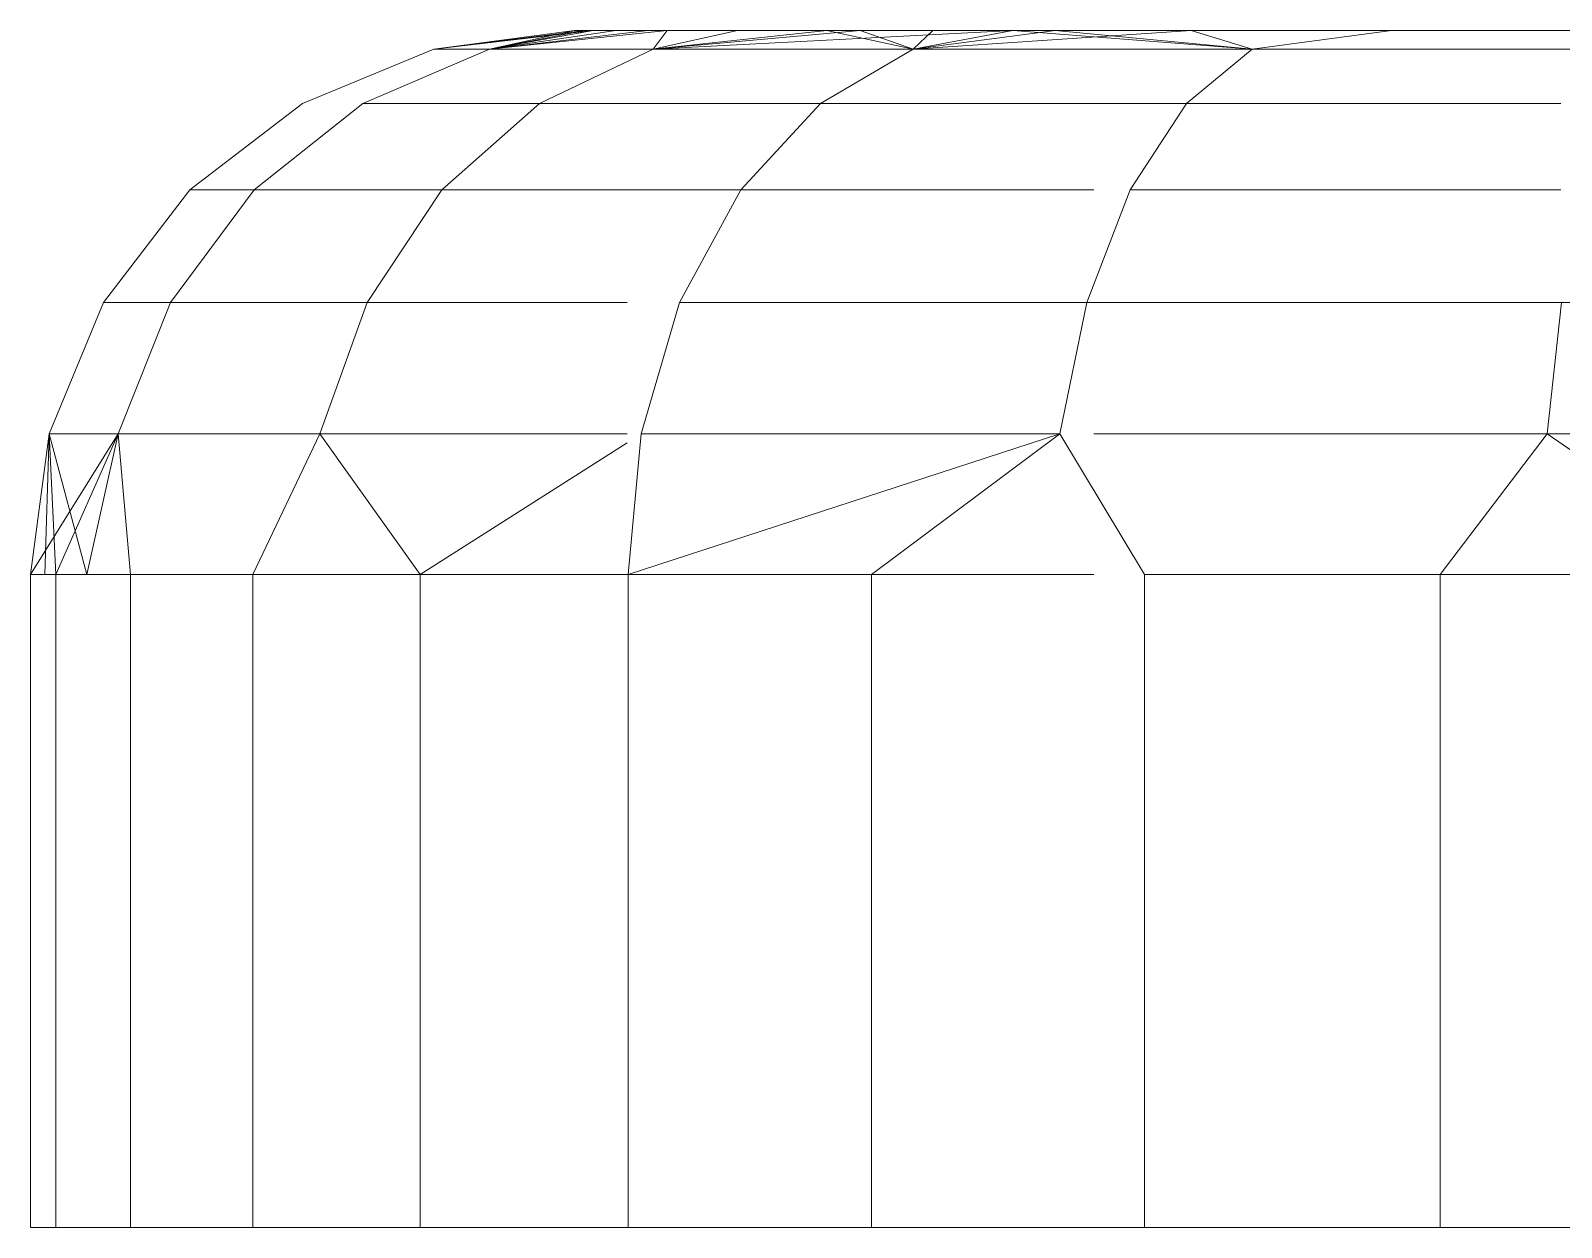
# Model space of a CAD drawing. Header units: centimetres. Extents: x -13467 to 3766, y -437 to 1921.
# Drawn here: x -8168.484 to -8165.67, y 94.029 to 96.229 of the extents above; entities that cross this region are included whole.
import ezdxf

# ---------------------------------------------------------------- set-up
doc = ezdxf.new("R2010")
doc.units = ezdxf.units.CM
doc.layers.add('M-EQPM', color=7, linetype='Continuous', lineweight=9)

# ---------------------------------------------------------------- blocks, each defined once
blk = doc.blocks.new('EQ-02-004 - EQ-02-004_dwg_Agrupar_893-V56-Sección 1-1')
at = {"layer": 'M-EQPM', "color": 136, "true_color": 0x007f7f}
for p, q in [((-8167.7432, 96.1953), (-8167.4844, 96.2294)), ((-8167.7432, 96.1953), (-8167.4505, 96.2294)), ((-8167.6407, 96.1953), (-8167.3498, 96.2294)), ((-8167.6407, 96.1953), (-8167.4844, 96.2294)), ((-8167.6407, 96.1953), (-8167.4505, 96.2294)), ((-8167.6407, 96.1953), (-8167.4505, 96.2294)), ((-8167.6407, 96.1953), (-8167.3498, 96.2294)), ((-8167.4505, 96.2294), (-8167.4844, 96.2294)), ((-8167.4844, 96.2294), (-8167.4505, 96.2294)), ((-8167.3498, 96.2294), (-8167.4505, 96.2294)), ((-8167.4505, 96.2294), (-8167.3498, 96.2294)), ((-8167.1847, 96.2294), (-8167.3498, 96.2294)), ((-8167.3498, 96.2294), (-8167.1847, 96.2294)), ((-8167.3401, 96.1953), (-8166.9592, 96.2294)), ((-8167.3401, 96.1953), (-8167.1847, 96.2294)), ((-8167.3401, 96.1953), (-8167.1847, 96.2294)), ((-8167.3401, 96.1953), (-8166.9592, 96.2294)), ((-8167.3401, 96.1953), (-8166.679, 96.2294)), ((-8166.9592, 96.2294), (-8167.1847, 96.2294)), ((-8167.1847, 96.2294), (-8166.9592, 96.2294)), ((-8166.679, 96.2294), (-8166.9592, 96.2294)), ((-8166.9592, 96.2294), (-8166.679, 96.2294)), ((-8166.862, 96.1953), (-8166.9592, 96.2294)), ((-8166.862, 96.1953), (-8166.679, 96.2294)), ((-8166.862, 96.1953), (-8166.679, 96.2294)), ((-8166.862, 96.1953), (-8166.3508, 96.2294)), ((-8166.3508, 96.2294), (-8166.679, 96.2294)), ((-8166.679, 96.2294), (-8166.3508, 96.2294)), ((-8166.2388, 96.1953), (-8166.679, 96.2294)), ((-8165.9829, 96.2294), (-8166.3508, 96.2294)), ((-8166.3508, 96.2294), (-8165.9829, 96.2294)), ((-8166.2388, 96.1953), (-8166.3508, 96.2294)), ((-8166.2388, 96.1953), (-8166.3508, 96.2294)), ((-8166.2388, 96.1953), (-8165.9829, 96.2294)), ((-8166.2388, 96.1953), (-8165.9829, 96.2294)), ((-8165.5842, 96.2294), (-8165.9829, 96.2294)), ((-8165.9829, 96.2294), (-8165.5842, 96.2294)), ((-8167.9844, 96.0954), (-8167.7432, 96.1953)), ((-8167.8737, 96.0954), (-8167.6407, 96.1953)), ((-8167.8737, 96.0954), (-8167.6407, 96.1953)), ((-8167.6407, 96.1953), (-8167.7432, 96.1953)), ((-8167.7432, 96.1953), (-8167.6407, 96.1953)), ((-8167.3401, 96.1953), (-8167.6407, 96.1953)), ((-8167.6407, 96.1953), (-8167.3401, 96.1953)), ((-8167.549, 96.0954), (-8167.3401, 96.1953)), ((-8167.549, 96.0954), (-8167.3401, 96.1953)), ((-8166.862, 96.1953), (-8167.3401, 96.1953)), ((-8167.3401, 96.1953), (-8166.862, 96.1953)), ((-8168.1915, 95.9365), (-8167.9844, 96.0954)), ((-8167.549, 96.0954), (-8167.8737, 96.0954)), ((-8167.8737, 96.0954), (-8167.549, 96.0954)), ((-8167.549, 96.0954), (-8167.8737, 96.0954)), ((-8168.3504, 95.7294), (-8168.1915, 95.9365)), ((-8168.0737, 95.9365), (-8168.1915, 95.9365)), ((-8168.1915, 95.9365), (-8168.0737, 95.9365)), ((-8168.4503, 95.4882), (-8168.3504, 95.7294)), ((-8168.2272, 95.7294), (-8168.3504, 95.7294)), ((-8168.3504, 95.7294), (-8168.2272, 95.7294)), ((-8168.4503, 95.4882), (-8168.4844, 95.2294)), ((-8168.4844, 95.2294), (-8168.3237, 95.4882)), ((-8168.4844, 95.2294), (-8168.3237, 95.4882)), ((-8168.3237, 95.4882), (-8168.4503, 95.4882)), ((-8168.4503, 95.4882), (-8168.4382, 95.2294)), ((-8168.4503, 95.4882), (-8168.3237, 95.4882)), ((-8168.3237, 95.4882), (-8168.4382, 95.2294)), ((-8168.3237, 95.4882), (-8168.4382, 95.2294)), ((-8168.4382, 95.2294), (-8168.3237, 95.4882)), ((-8168.3237, 95.4882), (-8168.4382, 95.2294)), ((-8168.4382, 95.2294), (-8168.3237, 95.4882)), ((-8168.3237, 95.4882), (-8168.4382, 95.2294))]:
    blk.add_line(p, q, dxfattribs=at)
at = {"layer": 'M-EQPM', "color": 136, "true_color": 0x007f7f, "flags": 128}
for points in [[(-8166.862, 96.1953), (-8166.9592, 96.2294), (-8166.862, 96.1953), (-8166.6789, 96.2294), (-8166.9592, 96.2294), (-8167.1847, 96.2294), (-8167.3498, 96.2294), (-8167.6407, 96.1953), (-8167.7432, 96.1953), (-8167.9844, 96.0954), (-8168.1915, 95.9365), (-8168.0737, 95.9365)], [(-8167.9844, 96.0954), (-8167.7432, 96.1953), (-8167.4505, 96.2294), (-8167.6407, 96.1953), (-8167.3401, 96.1953), (-8167.549, 96.0954)], [(-8166.2388, 96.1953), (-8166.6789, 96.2294), (-8166.3508, 96.2294), (-8166.6789, 96.2294), (-8166.9592, 96.2294), (-8167.1847, 96.2294), (-8167.3401, 96.1953), (-8166.9592, 96.2294), (-8167.3401, 96.1953), (-8167.6407, 96.1953), (-8167.8737, 96.0954)], [(-8167.8737, 96.0954), (-8167.6407, 96.1953), (-8167.3401, 96.1953), (-8167.1847, 96.2294), (-8167.3498, 96.2294), (-8167.4505, 96.2294), (-8167.6407, 96.1953), (-8167.3498, 96.2294), (-8167.4505, 96.2294), (-8167.4844, 96.2294), (-8167.6407, 96.1953), (-8167.4844, 96.2294), (-8167.7432, 96.1953), (-8167.6407, 96.1953), (-8167.8737, 96.0954), (-8167.549, 96.0954)], [(-8167.549, 96.0954), (-8167.8737, 96.0954), (-8167.6407, 96.1953), (-8167.7432, 96.1953), (-8167.6407, 96.1953), (-8167.4505, 96.2294), (-8167.4844, 96.2294), (-8167.4505, 96.2294), (-8167.4844, 96.2294), (-8167.7432, 96.1953), (-8167.4505, 96.2294)], [(-8167.4505, 96.2294), (-8167.3498, 96.2294), (-8167.6407, 96.1953), (-8167.3401, 96.1953), (-8167.549, 96.0954)], [(-8166.862, 96.1953), (-8167.3401, 96.1953), (-8167.1847, 96.2294), (-8167.3498, 96.2294), (-8167.1847, 96.2294)], [(-8167.1847, 96.2294), (-8166.9592, 96.2294), (-8167.3401, 96.1953), (-8166.862, 96.1953)], [(-8166.862, 96.1953), (-8166.6789, 96.2294), (-8167.3401, 96.1953), (-8166.6789, 96.2294), (-8166.9592, 96.2294), (-8166.6789, 96.2294), (-8166.3508, 96.2294), (-8165.9829, 96.2294), (-8166.2388, 96.1953), (-8166.3508, 96.2294), (-8166.2388, 96.1953)], [(-8166.862, 96.1953), (-8166.6789, 96.2294), (-8166.2388, 96.1953)], [(-8166.862, 96.1953), (-8166.3508, 96.2294), (-8166.862, 96.1953), (-8166.6789, 96.2294), (-8166.3508, 96.2294), (-8165.9829, 96.2294), (-8166.2388, 96.1953)], [(-8165.9829, 96.2294), (-8166.3508, 96.2294), (-8166.2388, 96.1953)], [(-8166.2388, 96.1953), (-8165.9829, 96.2294), (-8165.5842, 96.2294), (-8165.9829, 96.2294)], [(-8165.5131, 96.1953), (-8165.5842, 96.2294), (-8165.9829, 96.2294), (-8165.5842, 96.2294), (-8165.3002, 96.2294)], [(-8167.8737, 96.0954), (-8167.549, 96.0954), (-8167.3401, 96.1953), (-8166.862, 96.1953)], [(-8167.549, 96.0954), (-8167.3401, 96.1953), (-8166.862, 96.1953)], [(-8167.9844, 96.0954), (-8168.1915, 95.9365), (-8168.0737, 95.9365)], [(-8168.0737, 95.9365), (-8168.1915, 95.9365), (-8168.3504, 95.7294), (-8168.4503, 95.4882), (-8168.3237, 95.4882)], [(-8168.2272, 95.7294), (-8168.3504, 95.7294), (-8168.1915, 95.9365), (-8168.0737, 95.9365)], [(-8168.3237, 95.4882), (-8168.4503, 95.4882), (-8168.3504, 95.7294), (-8168.2272, 95.7294)], [(-8168.2272, 95.7294), (-8168.3504, 95.7294), (-8168.2272, 95.7294)], [(-8168.3237, 95.4882), (-8168.4844, 95.2294), (-8168.4503, 95.4882), (-8168.3237, 95.4882)], [(-8168.4382, 95.2294), (-8168.4503, 95.4882), (-8168.4844, 95.2294)], [(-8168.3237, 95.4882), (-8168.4503, 95.4882), (-8168.4382, 95.2294)]]:
    blk.add_lwpolyline(points, dxfattribs=at)
for points in [[(-8167.4505, 96.2294), (-8167.6407, 96.1953), (-8167.3498, 96.2294)], [(-8166.9592, 96.2294), (-8167.1847, 96.2294), (-8167.3401, 96.1953)], [(-8166.3508, 96.2294), (-8165.9829, 96.2294), (-8166.2388, 96.1953)]]:
    blk.add_lwpolyline(points, close=True, dxfattribs=at)
blk = doc.blocks.new('EQ-02-004 - EQ-02-004_dwg_Agrupar_896-V57-Sección 1-1')
at = {"layer": 'M-EQPM', "color": 136, "true_color": 0x007f7f}
for p, q in [((-8167.7432, 96.1953), (-8167.4844, 96.2294)), ((-8167.7432, 96.1953), (-8167.4505, 96.2294)), ((-8167.6407, 96.1953), (-8167.3498, 96.2294)), ((-8167.6407, 96.1953), (-8167.4844, 96.2294)), ((-8167.6407, 96.1953), (-8167.4505, 96.2294)), ((-8167.6407, 96.1953), (-8167.4505, 96.2294)), ((-8167.6407, 96.1953), (-8167.3498, 96.2294)), ((-8167.4505, 96.2294), (-8167.4844, 96.2294)), ((-8167.4844, 96.2294), (-8167.4505, 96.2294)), ((-8167.3498, 96.2294), (-8167.4505, 96.2294)), ((-8167.4505, 96.2294), (-8167.3498, 96.2294)), ((-8167.1847, 96.2294), (-8167.3498, 96.2294)), ((-8167.3498, 96.2294), (-8167.1847, 96.2294)), ((-8167.3401, 96.1953), (-8166.9592, 96.2294)), ((-8167.3401, 96.1953), (-8167.1847, 96.2294)), ((-8167.3401, 96.1953), (-8167.1847, 96.2294)), ((-8167.3401, 96.1953), (-8166.9592, 96.2294)), ((-8167.3401, 96.1953), (-8166.679, 96.2294)), ((-8166.9592, 96.2294), (-8167.1847, 96.2294)), ((-8167.1847, 96.2294), (-8166.9592, 96.2294)), ((-8166.679, 96.2294), (-8166.9592, 96.2294)), ((-8166.9592, 96.2294), (-8166.679, 96.2294)), ((-8166.862, 96.1953), (-8166.9592, 96.2294)), ((-8166.862, 96.1953), (-8166.679, 96.2294)), ((-8166.862, 96.1953), (-8166.679, 96.2294)), ((-8166.862, 96.1953), (-8166.3508, 96.2294)), ((-8166.3508, 96.2294), (-8166.679, 96.2294)), ((-8166.679, 96.2294), (-8166.3508, 96.2294)), ((-8166.2388, 96.1953), (-8166.679, 96.2294)), ((-8165.9829, 96.2294), (-8166.3508, 96.2294)), ((-8166.3508, 96.2294), (-8165.9829, 96.2294)), ((-8166.2388, 96.1953), (-8166.3508, 96.2294)), ((-8166.2388, 96.1953), (-8166.3508, 96.2294)), ((-8166.2388, 96.1953), (-8165.9829, 96.2294)), ((-8166.2388, 96.1953), (-8165.9829, 96.2294)), ((-8165.5842, 96.2294), (-8165.9829, 96.2294)), ((-8165.9829, 96.2294), (-8165.5842, 96.2294)), ((-8167.9844, 96.0954), (-8167.7432, 96.1953)), ((-8167.8737, 96.0954), (-8167.6407, 96.1953)), ((-8167.8737, 96.0954), (-8167.6407, 96.1953)), ((-8167.6407, 96.1953), (-8167.7432, 96.1953)), ((-8167.7432, 96.1953), (-8167.6407, 96.1953)), ((-8167.3401, 96.1953), (-8167.6407, 96.1953)), ((-8167.6407, 96.1953), (-8167.3401, 96.1953)), ((-8167.549, 96.0954), (-8167.3401, 96.1953)), ((-8167.549, 96.0954), (-8167.3401, 96.1953)), ((-8166.862, 96.1953), (-8167.3401, 96.1953)), ((-8167.3401, 96.1953), (-8166.862, 96.1953)), ((-8167.0325, 96.0954), (-8166.862, 96.1953)), ((-8166.862, 96.1953), (-8166.2388, 96.1953)), ((-8166.3594, 96.0954), (-8166.2388, 96.1953)), ((-8166.2388, 96.1953), (-8165.5131, 96.1953)), ((-8168.1915, 95.9365), (-8167.9844, 96.0954)), ((-8168.0737, 95.9365), (-8167.8737, 96.0954)), ((-8167.549, 96.0954), (-8167.8737, 96.0954)), ((-8167.8737, 96.0954), (-8167.549, 96.0954)), ((-8167.549, 96.0954), (-8167.8737, 96.0954)), ((-8167.7283, 95.9365), (-8167.549, 96.0954)), ((-8167.549, 96.0954), (-8167.0325, 96.0954)), ((-8167.1789, 95.9365), (-8167.0325, 96.0954)), ((-8167.0325, 96.0954), (-8167.1789, 95.9365)), ((-8167.0325, 96.0954), (-8167.1789, 95.9365)), ((-8167.0325, 96.0954), (-8166.3594, 96.0954)), ((-8166.463, 95.9365), (-8166.3594, 96.0954)), ((-8166.463, 95.9365), (-8166.3594, 96.0954)), ((-8166.3594, 96.0954), (-8165.6715, 96.0954)), ((-8166.3594, 96.0954), (-8165.6715, 96.0954)), ((-8168.3504, 95.7294), (-8168.1915, 95.9365)), ((-8168.2272, 95.7294), (-8168.0737, 95.9365)), ((-8168.0737, 95.9365), (-8168.1915, 95.9365)), ((-8168.1915, 95.9365), (-8168.0737, 95.9365)), ((-8168.0737, 95.9365), (-8167.7283, 95.9365)), ((-8167.866, 95.7294), (-8167.7283, 95.9365)), ((-8167.866, 95.7294), (-8167.7283, 95.9365)), ((-8167.866, 95.7294), (-8167.7283, 95.9365)), ((-8167.7283, 95.9365), (-8167.1789, 95.9365)), ((-8167.2913, 95.7294), (-8167.1789, 95.9365)), ((-8167.1789, 95.9365), (-8167.2913, 95.7294)), ((-8167.2913, 95.7294), (-8167.1789, 95.9365)), ((-8167.1789, 95.9365), (-8166.5297, 95.9365)), ((-8167.1789, 95.9365), (-8166.5297, 95.9365)), ((-8167.1789, 95.9365), (-8166.5297, 95.9365)), ((-8166.5424, 95.7294), (-8166.463, 95.9365)), ((-8166.463, 95.9365), (-8165.6715, 95.9365)), ((-8165.6715, 95.9365), (-8166.463, 95.9365)), ((-8165.6715, 95.9365), (-8166.463, 95.9365)), ((-8168.4503, 95.4882), (-8168.3504, 95.7294)), ((-8168.2272, 95.7294), (-8168.3504, 95.7294)), ((-8168.3504, 95.7294), (-8168.2272, 95.7294)), ((-8168.3237, 95.4882), (-8168.2272, 95.7294)), ((-8168.2272, 95.7294), (-8167.866, 95.7294)), ((-8167.866, 95.7294), (-8168.2272, 95.7294)), ((-8167.866, 95.7294), (-8167.9525, 95.4882)), ((-8167.9525, 95.4882), (-8167.866, 95.7294)), ((-8167.9525, 95.4882), (-8167.866, 95.7294)), ((-8167.866, 95.7294), (-8167.3879, 95.7294)), ((-8167.866, 95.7294), (-8167.3879, 95.7294)), ((-8167.3879, 95.7294), (-8167.866, 95.7294)), ((-8167.2913, 95.7294), (-8167.362, 95.4882)), ((-8167.2913, 95.7294), (-8167.362, 95.4882)), ((-8167.362, 95.4882), (-8167.2913, 95.7294)), ((-8167.2913, 95.7294), (-8166.5424, 95.7294)), ((-8167.2913, 95.7294), (-8166.5424, 95.7294)), ((-8166.5424, 95.7294), (-8167.2913, 95.7294)), ((-8166.5424, 95.7294), (-8166.5924, 95.4882)), ((-8166.5424, 95.7294), (-8166.5924, 95.4882)), ((-8166.5924, 95.4882), (-8166.5424, 95.7294)), ((-8166.5424, 95.7294), (-8165.6703, 95.7294)), ((-8165.6703, 95.7294), (-8165.6962, 95.4882)), ((-8168.4503, 95.4882), (-8168.4844, 95.2294)), ((-8168.4844, 95.2294), (-8168.3237, 95.4882)), ((-8168.3237, 95.4882), (-8168.4503, 95.4882)), ((-8168.4503, 95.4882), (-8168.4382, 95.2294)), ((-8168.4503, 95.4882), (-8168.3237, 95.4882)), ((-8168.3237, 95.4882), (-8168.4382, 95.2294)), ((-8168.3237, 95.4882), (-8168.4382, 95.2294)), ((-8168.4382, 95.2294), (-8168.3237, 95.4882)), ((-8168.3237, 95.4882), (-8168.4382, 95.2294)), ((-8168.3009, 95.2294), (-8168.3237, 95.4882)), ((-8168.3237, 95.4882), (-8167.9525, 95.4882)), ((-8168.3237, 95.4882), (-8168.3009, 95.2294)), ((-8167.9525, 95.4882), (-8168.0757, 95.2294)), ((-8168.0757, 95.2294), (-8167.9525, 95.4882)), ((-8167.9525, 95.4882), (-8167.3879, 95.4882)), ((-8167.9525, 95.4882), (-8167.7682, 95.2294)), ((-8167.3879, 95.4882), (-8167.9525, 95.4882)), ((-8167.7682, 95.2294), (-8167.9525, 95.4882)), ((-8167.362, 95.4882), (-8167.3861, 95.2294)), ((-8167.3861, 95.2294), (-8166.5924, 95.4882)), ((-8167.3861, 95.2294), (-8167.362, 95.4882)), ((-8166.5924, 95.4882), (-8167.3861, 95.2294)), ((-8167.3861, 95.2294), (-8167.362, 95.4882)), ((-8167.362, 95.4882), (-8166.5924, 95.4882)), ((-8166.5924, 95.4882), (-8167.362, 95.4882)), ((-8167.362, 95.4882), (-8166.5924, 95.4882)), ((-8166.5924, 95.4882), (-8166.9386, 95.2294)), ((-8166.5924, 95.4882), (-8166.4369, 95.2294)), ((-8166.4369, 95.2294), (-8166.5924, 95.4882)), ((-8166.4369, 95.2294), (-8166.5924, 95.4882)), ((-8166.5297, 95.4882), (-8165.6962, 95.4882)), ((-8165.6962, 95.4882), (-8165.8932, 95.2294)), ((-8165.6962, 95.4882), (-8165.8932, 95.2294)), ((-8165.6962, 95.4882), (-8164.7344, 95.4882)), ((-8165.6962, 95.4882), (-8165.321, 95.2294)), ((-8165.321, 95.2294), (-8165.6962, 95.4882)), ((-8167.3879, 95.4717), (-8167.7682, 95.2294)), ((-8167.3879, 95.4717), (-8167.7682, 95.2294)), ((-8167.7682, 95.2294), (-8167.3879, 95.4717)), ((-8168.4844, 95.2294), (-8168.4844, 94.0294)), ((-8168.4844, 95.2294), (-8168.4382, 95.2294)), ((-8168.3009, 95.2294), (-8168.4382, 95.2294)), ((-8168.4382, 95.2294), (-8168.4382, 94.0294)), ((-8168.3009, 95.2294), (-8168.0757, 95.2294)), ((-8168.3009, 95.2294), (-8168.3009, 94.0294)), ((-8168.3009, 95.2294), (-8168.0757, 95.2294)), ((-8168.0757, 95.2294), (-8168.3009, 95.2294)), ((-8168.3009, 95.2294), (-8168.3009, 94.0294)), ((-8168.0757, 95.2294), (-8167.7682, 95.2294)), ((-8168.0757, 95.2294), (-8168.0757, 94.0294)), ((-8168.0757, 94.0294), (-8168.0757, 95.2294)), ((-8167.3861, 95.2294), (-8167.7682, 95.2294)), ((-8167.7682, 95.2294), (-8167.7682, 94.0294)), ((-8167.7682, 95.2294), (-8167.3861, 95.2294)), ((-8167.7682, 95.2294), (-8167.7682, 94.0294)), ((-8167.3861, 95.2294), (-8166.9386, 95.2294)), ((-8167.3861, 95.2294), (-8167.3861, 94.0294)), ((-8166.9386, 95.2294), (-8166.5297, 95.2294)), ((-8166.9386, 95.2294), (-8166.9386, 94.0294)), ((-8166.4369, 95.2294), (-8165.8932, 95.2294)), ((-8166.4369, 95.2294), (-8166.4369, 94.0294)), ((-8165.8932, 95.2294), (-8166.4369, 95.2294)), ((-8165.8932, 95.2294), (-8165.321, 95.2294)), ((-8165.8932, 95.2294), (-8165.8932, 94.0294)), ((-8165.8932, 94.0294), (-8165.8932, 95.2294)), ((-8168.4382, 94.0294), (-8168.4844, 94.0294)), ((-8168.4844, 94.0294), (-8168.4382, 94.0294)), ((-8168.3009, 94.0294), (-8168.4382, 94.0294)), ((-8168.0757, 94.0294), (-8168.3009, 94.0294)), ((-8168.3009, 94.0294), (-8168.0757, 94.0294)), ((-8168.3009, 94.0294), (-8168.0757, 94.0294)), ((-8167.7682, 94.0294), (-8168.0757, 94.0294)), ((-8167.3861, 94.0294), (-8167.7682, 94.0294)), ((-8167.7682, 94.0294), (-8167.3861, 94.0294)), ((-8167.7682, 94.0294), (-8167.3861, 94.0294)), ((-8166.9386, 94.0294), (-8167.3861, 94.0294)), ((-8167.3861, 94.0294), (-8166.9386, 94.0294)), ((-8166.4369, 94.0294), (-8166.9386, 94.0294)), ((-8165.8932, 94.0294), (-8166.4369, 94.0294)), ((-8165.321, 94.0294), (-8165.8932, 94.0294))]:
    blk.add_line(p, q, dxfattribs=at)
at = {"layer": 'M-EQPM', "color": 136, "true_color": 0x007f7f, "flags": 128}
for points in [[(-8166.862, 96.1953), (-8166.9592, 96.2294), (-8166.862, 96.1953), (-8166.6789, 96.2294), (-8166.9592, 96.2294), (-8167.1847, 96.2294), (-8167.3498, 96.2294), (-8167.6407, 96.1953), (-8167.7432, 96.1953), (-8167.9844, 96.0954), (-8168.1915, 95.9365), (-8168.0737, 95.9365), (-8168.2272, 95.7294), (-8167.866, 95.7294)], [(-8167.9844, 96.0954), (-8167.7432, 96.1953), (-8167.4505, 96.2294), (-8167.6407, 96.1953), (-8167.3401, 96.1953), (-8167.549, 96.0954), (-8167.0325, 96.0954)], [(-8166.2388, 96.1953), (-8166.6789, 96.2294), (-8166.3508, 96.2294), (-8166.6789, 96.2294), (-8166.9592, 96.2294), (-8167.1847, 96.2294), (-8167.3401, 96.1953), (-8166.9592, 96.2294), (-8167.3401, 96.1953), (-8167.6407, 96.1953), (-8167.8737, 96.0954)], [(-8167.8737, 96.0954), (-8167.6407, 96.1953), (-8167.3401, 96.1953), (-8167.1847, 96.2294), (-8167.3498, 96.2294), (-8167.4505, 96.2294), (-8167.6407, 96.1953), (-8167.3498, 96.2294), (-8167.4505, 96.2294), (-8167.4844, 96.2294), (-8167.6407, 96.1953), (-8167.4844, 96.2294), (-8167.7432, 96.1953), (-8167.6407, 96.1953), (-8167.8737, 96.0954), (-8167.549, 96.0954), (-8167.7283, 95.9365), (-8167.1789, 95.9365)], [(-8167.1789, 95.9365), (-8167.7283, 95.9365), (-8167.549, 96.0954), (-8167.8737, 96.0954), (-8167.6407, 96.1953), (-8167.7432, 96.1953), (-8167.6407, 96.1953), (-8167.4505, 96.2294), (-8167.4844, 96.2294), (-8167.4505, 96.2294), (-8167.4844, 96.2294), (-8167.7432, 96.1953), (-8167.4505, 96.2294)], [(-8167.4505, 96.2294), (-8167.3498, 96.2294), (-8167.6407, 96.1953), (-8167.3401, 96.1953), (-8167.549, 96.0954), (-8167.0325, 96.0954)], [(-8166.862, 96.1953), (-8167.3401, 96.1953), (-8167.1847, 96.2294), (-8167.3498, 96.2294), (-8167.1847, 96.2294)], [(-8167.1847, 96.2294), (-8166.9592, 96.2294), (-8167.3401, 96.1953), (-8166.862, 96.1953)], [(-8166.2388, 96.1953), (-8166.862, 96.1953), (-8166.6789, 96.2294), (-8167.3401, 96.1953), (-8166.6789, 96.2294), (-8166.9592, 96.2294), (-8166.6789, 96.2294), (-8166.3508, 96.2294), (-8165.9829, 96.2294), (-8166.2388, 96.1953), (-8166.3508, 96.2294), (-8166.2388, 96.1953), (-8165.5131, 96.1953), (-8165.5756, 96.0954)], [(-8166.862, 96.1953), (-8166.6789, 96.2294), (-8166.2388, 96.1953)], [(-8166.2388, 96.1953), (-8166.862, 96.1953), (-8166.3508, 96.2294), (-8166.862, 96.1953), (-8166.6789, 96.2294), (-8166.3508, 96.2294), (-8165.9829, 96.2294), (-8166.2388, 96.1953), (-8165.5131, 96.1953), (-8165.5756, 96.0954)], [(-8165.9829, 96.2294), (-8166.3508, 96.2294), (-8166.2388, 96.1953)], [(-8166.2388, 96.1953), (-8165.9829, 96.2294), (-8165.5842, 96.2294), (-8165.9829, 96.2294)], [(-8165.5131, 96.1953), (-8165.5842, 96.2294), (-8165.9829, 96.2294), (-8165.5842, 96.2294), (-8165.1646, 96.2294), (-8165.5131, 96.1953)], [(-8167.8737, 96.0954), (-8167.549, 96.0954), (-8167.3401, 96.1953), (-8166.862, 96.1953)], [(-8167.549, 96.0954), (-8167.3401, 96.1953), (-8166.862, 96.1953)], [(-8166.3594, 96.0954), (-8167.0325, 96.0954), (-8166.862, 96.1953)], [(-8166.862, 96.1953), (-8167.0325, 96.0954), (-8166.3594, 96.0954)], [(-8166.463, 95.9365), (-8166.3594, 96.0954), (-8166.2388, 96.1953)], [(-8165.6715, 96.0954), (-8166.3594, 96.0954), (-8166.2388, 96.1953)], [(-8167.9844, 96.0954), (-8168.1915, 95.9365), (-8168.0737, 95.9365), (-8168.2272, 95.7294), (-8168.3237, 95.4882), (-8167.9525, 95.4882)], [(-8167.7283, 95.9365), (-8168.0737, 95.9365), (-8167.8737, 96.0954)], [(-8167.7283, 95.9365), (-8168.0737, 95.9365), (-8167.8737, 96.0954)], [(-8168.0737, 95.9365), (-8168.1915, 95.9365), (-8168.3504, 95.7294), (-8168.4503, 95.4882), (-8168.3237, 95.4882), (-8168.2272, 95.7294)], [(-8168.2272, 95.7294), (-8168.3504, 95.7294), (-8168.1915, 95.9365), (-8168.0737, 95.9365)], [(-8166.463, 95.9365), (-8166.5424, 95.7294), (-8165.6703, 95.7294), (-8165.6962, 95.4882)], [(-8166.463, 95.9365), (-8166.5424, 95.7294), (-8165.6703, 95.7294), (-8165.6962, 95.4882), (-8166.5297, 95.4882)], [(-8168.3237, 95.4882), (-8168.4503, 95.4882), (-8168.3504, 95.7294), (-8168.2272, 95.7294)], [(-8168.2272, 95.7294), (-8168.3504, 95.7294), (-8168.2272, 95.7294)], [(-8166.5297, 95.4882), (-8165.6962, 95.4882), (-8164.7344, 95.4882), (-8164.7344, 95.7294), (-8165.6703, 95.7294)], [(-8168.4382, 94.0294), (-8168.4844, 94.0294), (-8168.4844, 95.2294), (-8168.4382, 95.2294), (-8168.3237, 95.4882)], [(-8168.3009, 95.2294), (-8168.4382, 95.2294), (-8168.4382, 94.0294), (-8168.3009, 94.0294), (-8168.3009, 95.2294), (-8168.4382, 95.2294), (-8168.4844, 95.2294), (-8168.3237, 95.4882)], [(-8168.3237, 95.4882), (-8168.4844, 95.2294), (-8168.4503, 95.4882), (-8168.3237, 95.4882)], [(-8168.4382, 95.2294), (-8168.4503, 95.4882), (-8168.4844, 95.2294)], [(-8168.3237, 95.4882), (-8168.4503, 95.4882), (-8168.4382, 95.2294)], [(-8168.3237, 95.4882), (-8168.4382, 95.2294), (-8168.4382, 94.0294), (-8168.3009, 94.0294)], [(-8167.9525, 95.4882), (-8168.3237, 95.4882), (-8168.3009, 95.2294)], [(-8167.9525, 95.4882), (-8168.0757, 95.2294), (-8167.7682, 95.2294), (-8167.7682, 94.0294)], [(-8167.3879, 95.4882), (-8167.9525, 95.4882), (-8167.7682, 95.2294)], [(-8166.9386, 95.2294), (-8167.3861, 95.2294), (-8166.5924, 95.4882)], [(-8166.5924, 95.4882), (-8166.9386, 95.2294), (-8166.9386, 94.0294), (-8166.4369, 94.0294)], [(-8166.5924, 95.4882), (-8166.9386, 95.2294), (-8166.5297, 95.2294)], [(-8165.6962, 95.4882), (-8165.8932, 95.2294), (-8165.321, 95.2294), (-8165.321, 94.0294)], [(-8165.321, 95.2294), (-8164.7344, 95.4882), (-8165.6962, 95.4882), (-8165.321, 95.2294), (-8165.321, 94.0294)], [(-8168.4844, 95.2294), (-8168.4844, 94.0294), (-8168.4382, 94.0294)], [(-8168.0757, 94.0294), (-8167.7682, 94.0294), (-8168.0757, 94.0294), (-8168.0757, 95.2294), (-8167.7682, 95.2294)], [(-8167.3861, 94.0294), (-8167.3861, 95.2294), (-8167.7682, 95.2294)], [(-8166.9386, 94.0294), (-8167.3861, 94.0294), (-8167.3861, 95.2294), (-8166.9386, 95.2294)], [(-8166.4369, 94.0294), (-8166.9386, 94.0294), (-8166.9386, 95.2294), (-8166.5297, 95.2294)], [(-8165.8932, 95.2294), (-8166.4369, 95.2294), (-8166.4369, 94.0294), (-8165.8932, 94.0294)], [(-8166.4369, 95.2294), (-8166.4369, 94.0294), (-8165.8932, 94.0294)], [(-8165.8932, 94.0294), (-8165.321, 94.0294), (-8165.8932, 94.0294), (-8165.8932, 95.2294), (-8165.321, 95.2294)]]:
    blk.add_lwpolyline(points, dxfattribs=at)
for points in [[(-8167.4505, 96.2294), (-8167.6407, 96.1953), (-8167.3498, 96.2294)], [(-8166.9592, 96.2294), (-8167.1847, 96.2294), (-8167.3401, 96.1953)], [(-8166.3508, 96.2294), (-8165.9829, 96.2294), (-8166.2388, 96.1953)]]:
    blk.add_lwpolyline(points, close=True, dxfattribs=at)
blk = doc.blocks.new('EQ-02-004 - EQ-02-004_dwg_Agrupar_788-V60-Sección 1-1')
at = {"layer": 'M-EQPM', "color": 136, "true_color": 0x007f7f}
for p, q in [((-8167.7432, 96.1953), (-8167.4844, 96.2294)), ((-8167.7432, 96.1953), (-8167.4505, 96.2294)), ((-8167.7432, 96.1953), (-8167.4653, 96.2294)), ((-8167.6407, 96.1953), (-8167.4505, 96.2294)), ((-8167.6407, 96.1953), (-8167.3498, 96.2294)), ((-8167.6407, 96.1953), (-8167.3144, 96.2294)), ((-8167.6407, 96.1953), (-8167.4084, 96.2294)), ((-8167.6407, 96.1953), (-8167.4653, 96.2294)), ((-8167.4505, 96.2294), (-8167.4844, 96.2294)), ((-8167.4844, 96.2294), (-8167.4653, 96.2294)), ((-8167.3144, 96.2294), (-8167.4653, 96.2294)), ((-8167.4084, 96.2294), (-8167.4653, 96.2294)), ((-8167.4505, 96.2294), (-8167.3498, 96.2294)), ((-8167.3144, 96.2294), (-8167.4084, 96.2294)), ((-8167.3498, 96.2294), (-8167.1847, 96.2294)), ((-8167.3401, 96.1953), (-8167.1847, 96.2294)), ((-8167.3401, 96.1953), (-8166.9592, 96.2294)), ((-8167.3401, 96.1953), (-8166.679, 96.2294)), ((-8167.3401, 96.1953), (-8167.0209, 96.2294)), ((-8167.3401, 96.1953), (-8167.1847, 96.2294)), ((-8167.3401, 96.1953), (-8167.3144, 96.2294)), ((-8167.1847, 96.2294), (-8167.3144, 96.2294)), ((-8167.1847, 96.2294), (-8166.9592, 96.2294)), ((-8167.0209, 96.2294), (-8167.1847, 96.2294)), ((-8166.6011, 96.2294), (-8167.0209, 96.2294)), ((-8166.8255, 96.2294), (-8167.0209, 96.2294)), ((-8166.862, 96.1953), (-8167.0209, 96.2294)), ((-8166.9592, 96.2294), (-8166.679, 96.2294)), ((-8166.862, 96.1953), (-8166.679, 96.2294)), ((-8166.862, 96.1953), (-8166.3508, 96.2294)), ((-8166.862, 96.1953), (-8166.6011, 96.2294)), ((-8166.862, 96.1953), (-8166.8255, 96.2294)), ((-8166.862, 96.1953), (-8166.8255, 96.2294)), ((-8166.6011, 96.2294), (-8166.8255, 96.2294)), ((-8166.679, 96.2294), (-8166.3508, 96.2294)), ((-8166.3508, 96.2294), (-8166.6011, 96.2294)), ((-8166.2388, 96.1953), (-8166.6011, 96.2294)), ((-8166.3508, 96.2294), (-8165.9829, 96.2294)), ((-8165.9829, 96.2294), (-8166.3508, 96.2294)), ((-8166.2388, 96.1953), (-8166.3508, 96.2294)), ((-8166.2388, 96.1953), (-8166.3508, 96.2294)), ((-8166.2388, 96.1953), (-8165.9829, 96.2294)), ((-8166.2388, 96.1953), (-8165.9829, 96.2294)), ((-8165.9829, 96.2294), (-8165.5842, 96.2294)), ((-8165.5842, 96.2294), (-8165.9829, 96.2294)), ((-8167.9844, 96.0954), (-8167.7432, 96.1953)), ((-8167.8737, 96.0954), (-8167.6407, 96.1953)), ((-8167.8737, 96.0954), (-8167.6407, 96.1953)), ((-8167.7432, 96.1953), (-8167.6407, 96.1953)), ((-8167.7432, 96.1953), (-8167.6407, 96.1953)), ((-8167.6407, 96.1953), (-8167.3401, 96.1953)), ((-8167.3401, 96.1953), (-8167.6407, 96.1953)), ((-8167.549, 96.0954), (-8167.3401, 96.1953)), ((-8167.549, 96.0954), (-8167.3401, 96.1953)), ((-8167.3401, 96.1953), (-8166.862, 96.1953)), ((-8166.862, 96.1953), (-8167.3401, 96.1953)), ((-8168.1915, 95.9365), (-8167.9844, 96.0954)), ((-8167.8737, 96.0954), (-8167.549, 96.0954)), ((-8167.549, 96.0954), (-8167.8737, 96.0954)), ((-8167.8737, 96.0954), (-8167.549, 96.0954)), ((-8167.8737, 96.0954), (-8167.549, 96.0954)), ((-8168.3504, 95.7294), (-8168.1915, 95.9365)), ((-8168.1915, 95.9365), (-8168.0737, 95.9365)), ((-8168.1915, 95.9365), (-8168.0737, 95.9365)), ((-8168.4503, 95.4882), (-8168.3504, 95.7294)), ((-8168.3504, 95.7294), (-8168.2272, 95.7294)), ((-8168.3504, 95.7294), (-8168.2272, 95.7294)), ((-8168.4503, 95.4882), (-8168.4844, 95.2294)), ((-8168.3237, 95.4882), (-8168.4844, 95.2294)), ((-8168.3237, 95.4882), (-8168.4844, 95.2294)), ((-8168.4503, 95.4882), (-8168.4584, 95.2294)), ((-8168.3237, 95.4882), (-8168.4503, 95.4882)), ((-8168.4503, 95.4882), (-8168.3237, 95.4882)), ((-8168.4503, 95.4882), (-8168.3808, 95.2294)), ((-8168.3237, 95.4882), (-8168.4382, 95.2294)), ((-8168.3237, 95.4882), (-8168.4382, 95.2294)), ((-8168.4382, 95.2294), (-8168.3237, 95.4882)), ((-8168.3237, 95.4882), (-8168.3808, 95.2294)), ((-8168.3237, 95.4882), (-8168.3808, 95.2294))]:
    blk.add_line(p, q, dxfattribs=at)
at = {"layer": 'M-EQPM', "color": 136, "true_color": 0x007f7f, "flags": 128}
for points in [[(-8167.8737, 96.0954), (-8167.6407, 96.1953), (-8167.7432, 96.1953), (-8167.9844, 96.0954), (-8167.7432, 96.1953), (-8167.6407, 96.1953), (-8167.3144, 96.2294), (-8167.1847, 96.2294)], [(-8167.549, 96.0954), (-8167.8737, 96.0954), (-8167.6407, 96.1953), (-8167.7432, 96.1953), (-8167.4653, 96.2294), (-8167.7432, 96.1953), (-8167.4844, 96.2294), (-8167.4653, 96.2294), (-8167.4844, 96.2294), (-8167.4505, 96.2294), (-8167.3498, 96.2294), (-8167.6407, 96.1953), (-8167.4505, 96.2294), (-8167.4844, 96.2294), (-8167.7432, 96.1953), (-8167.4505, 96.2294), (-8167.7432, 96.1953), (-8167.6407, 96.1953)], [(-8166.862, 96.1953), (-8167.0209, 96.2294), (-8167.3401, 96.1953), (-8167.6407, 96.1953), (-8167.8737, 96.0954)], [(-8167.3144, 96.2294), (-8167.6407, 96.1953), (-8167.4084, 96.2294), (-8167.3144, 96.2294), (-8167.1847, 96.2294), (-8167.3401, 96.1953), (-8167.3144, 96.2294), (-8167.3401, 96.1953), (-8167.6407, 96.1953), (-8167.8737, 96.0954)], [(-8167.4653, 96.2294), (-8167.4084, 96.2294), (-8167.6407, 96.1953), (-8167.4653, 96.2294), (-8167.6407, 96.1953)], [(-8167.1847, 96.2294), (-8167.3498, 96.2294), (-8167.1847, 96.2294), (-8167.3401, 96.1953), (-8166.862, 96.1953)], [(-8166.9592, 96.2294), (-8166.6789, 96.2294), (-8167.3401, 96.1953), (-8166.6789, 96.2294), (-8166.862, 96.1953)], [(-8166.862, 96.1953), (-8167.3401, 96.1953), (-8166.9592, 96.2294)], [(-8167.1847, 96.2294), (-8166.9592, 96.2294), (-8167.3401, 96.1953), (-8167.1847, 96.2294), (-8166.9592, 96.2294), (-8166.6789, 96.2294), (-8166.3508, 96.2294), (-8165.9829, 96.2294), (-8166.2388, 96.1953), (-8166.3508, 96.2294), (-8166.6789, 96.2294), (-8166.862, 96.1953), (-8166.3508, 96.2294), (-8166.862, 96.1953)], [(-8167.0209, 96.2294), (-8167.3401, 96.1953), (-8167.1847, 96.2294), (-8167.0209, 96.2294), (-8167.1847, 96.2294)], [(-8166.8255, 96.2294), (-8166.6011, 96.2294), (-8166.862, 96.1953), (-8166.8255, 96.2294), (-8167.0209, 96.2294), (-8166.862, 96.1953)], [(-8166.2388, 96.1953), (-8166.6011, 96.2294), (-8166.862, 96.1953)], [(-8166.6011, 96.2294), (-8166.3508, 96.2294), (-8166.6011, 96.2294), (-8166.2388, 96.1953)], [(-8165.5131, 96.1953), (-8165.5842, 96.2294), (-8165.9829, 96.2294), (-8165.5842, 96.2294), (-8165.3002, 96.2294)], [(-8167.8737, 96.0954), (-8167.549, 96.0954), (-8167.3401, 96.1953), (-8166.862, 96.1953)], [(-8166.862, 96.1953), (-8167.3401, 96.1953), (-8167.549, 96.0954)], [(-8168.0737, 95.9365), (-8168.1915, 95.9365), (-8168.3504, 95.7294), (-8168.1915, 95.9365), (-8168.0737, 95.9365)], [(-8168.0737, 95.9365), (-8168.1915, 95.9365), (-8168.0737, 95.9365)], [(-8168.2272, 95.7294), (-8168.3504, 95.7294), (-8168.4503, 95.4882), (-8168.3504, 95.7294), (-8168.2272, 95.7294)], [(-8168.2272, 95.7294), (-8168.3504, 95.7294), (-8168.2272, 95.7294)], [(-8168.4844, 95.2294), (-8168.4503, 95.4882), (-8168.4584, 95.2294)], [(-8168.3237, 95.4882), (-8168.4503, 95.4882), (-8168.4844, 95.2294), (-8168.3237, 95.4882)], [(-8168.3808, 95.2294), (-8168.3237, 95.4882), (-8168.4503, 95.4882), (-8168.4584, 95.2294)], [(-8168.3237, 95.4882), (-8168.4503, 95.4882), (-8168.3237, 95.4882)]]:
    blk.add_lwpolyline(points, dxfattribs=at)
for points in [[(-8167.549, 96.0954), (-8167.3401, 96.1953), (-8167.6407, 96.1953), (-8167.3498, 96.2294), (-8167.4505, 96.2294), (-8167.6407, 96.1953), (-8167.3401, 96.1953)], [(-8166.2388, 96.1953), (-8166.3508, 96.2294), (-8165.9829, 96.2294)], [(-8166.2388, 96.1953), (-8166.3508, 96.2294), (-8165.9829, 96.2294), (-8165.5842, 96.2294), (-8165.9829, 96.2294)], [(-8166.3508, 96.2294), (-8165.9829, 96.2294), (-8166.2388, 96.1953)], [(-8167.9844, 96.0954), (-8168.1915, 95.9365)], [(-8168.3808, 95.2294), (-8168.4503, 95.4882)]]:
    blk.add_lwpolyline(points, close=True, dxfattribs=at)
blk = doc.blocks.new('EQ-02-004 - EQ-02-004_dwg_Agrupar_791-V61-Sección 1-1')
at = {"layer": 'M-EQPM', "color": 136, "true_color": 0x007f7f}
for p, q in [((-8167.7432, 96.1953), (-8167.4844, 96.2294)), ((-8167.7432, 96.1953), (-8167.4505, 96.2294)), ((-8167.7432, 96.1953), (-8167.4653, 96.2294)), ((-8167.6407, 96.1953), (-8167.4505, 96.2294)), ((-8167.6407, 96.1953), (-8167.3498, 96.2294)), ((-8167.6407, 96.1953), (-8167.3144, 96.2294)), ((-8167.6407, 96.1953), (-8167.4084, 96.2294)), ((-8167.6407, 96.1953), (-8167.4653, 96.2294)), ((-8167.4505, 96.2294), (-8167.4844, 96.2294)), ((-8167.4844, 96.2294), (-8167.4653, 96.2294)), ((-8167.3144, 96.2294), (-8167.4653, 96.2294)), ((-8167.4084, 96.2294), (-8167.4653, 96.2294)), ((-8167.4505, 96.2294), (-8167.3498, 96.2294)), ((-8167.3144, 96.2294), (-8167.4084, 96.2294)), ((-8167.3498, 96.2294), (-8167.1847, 96.2294)), ((-8167.3401, 96.1953), (-8167.1847, 96.2294)), ((-8167.3401, 96.1953), (-8166.9592, 96.2294)), ((-8167.3401, 96.1953), (-8166.679, 96.2294)), ((-8167.3401, 96.1953), (-8167.0209, 96.2294)), ((-8167.3401, 96.1953), (-8167.1847, 96.2294)), ((-8167.3401, 96.1953), (-8167.3144, 96.2294)), ((-8167.1847, 96.2294), (-8167.3144, 96.2294)), ((-8167.1847, 96.2294), (-8166.9592, 96.2294)), ((-8167.0209, 96.2294), (-8167.1847, 96.2294)), ((-8166.6011, 96.2294), (-8167.0209, 96.2294)), ((-8166.8255, 96.2294), (-8167.0209, 96.2294)), ((-8166.862, 96.1953), (-8167.0209, 96.2294)), ((-8166.9592, 96.2294), (-8166.679, 96.2294)), ((-8166.862, 96.1953), (-8166.679, 96.2294)), ((-8166.862, 96.1953), (-8166.3508, 96.2294)), ((-8166.862, 96.1953), (-8166.6011, 96.2294)), ((-8166.862, 96.1953), (-8166.8255, 96.2294)), ((-8166.862, 96.1953), (-8166.8255, 96.2294)), ((-8166.6011, 96.2294), (-8166.8255, 96.2294)), ((-8166.679, 96.2294), (-8166.3508, 96.2294)), ((-8166.3508, 96.2294), (-8166.6011, 96.2294)), ((-8166.2388, 96.1953), (-8166.6011, 96.2294)), ((-8166.3508, 96.2294), (-8165.9829, 96.2294)), ((-8165.9829, 96.2294), (-8166.3508, 96.2294)), ((-8166.2388, 96.1953), (-8166.3508, 96.2294)), ((-8166.2388, 96.1953), (-8166.3508, 96.2294)), ((-8166.2388, 96.1953), (-8165.9829, 96.2294)), ((-8166.2388, 96.1953), (-8165.9829, 96.2294)), ((-8165.9829, 96.2294), (-8165.5842, 96.2294)), ((-8165.5842, 96.2294), (-8165.9829, 96.2294)), ((-8167.9844, 96.0954), (-8167.7432, 96.1953)), ((-8167.8737, 96.0954), (-8167.6407, 96.1953)), ((-8167.8737, 96.0954), (-8167.6407, 96.1953)), ((-8167.7432, 96.1953), (-8167.6407, 96.1953)), ((-8167.7432, 96.1953), (-8167.6407, 96.1953)), ((-8167.6407, 96.1953), (-8167.3401, 96.1953)), ((-8167.3401, 96.1953), (-8167.6407, 96.1953)), ((-8167.549, 96.0954), (-8167.3401, 96.1953)), ((-8167.549, 96.0954), (-8167.3401, 96.1953)), ((-8167.3401, 96.1953), (-8166.862, 96.1953)), ((-8166.862, 96.1953), (-8167.3401, 96.1953)), ((-8168.1915, 95.9365), (-8167.9844, 96.0954)), ((-8167.8737, 96.0954), (-8167.549, 96.0954)), ((-8167.549, 96.0954), (-8167.8737, 96.0954)), ((-8167.8737, 96.0954), (-8167.549, 96.0954)), ((-8167.8737, 96.0954), (-8167.549, 96.0954)), ((-8168.3504, 95.7294), (-8168.1915, 95.9365)), ((-8168.1915, 95.9365), (-8168.0737, 95.9365)), ((-8168.1915, 95.9365), (-8168.0737, 95.9365)), ((-8168.4503, 95.4882), (-8168.3504, 95.7294)), ((-8168.3504, 95.7294), (-8168.2272, 95.7294)), ((-8168.3504, 95.7294), (-8168.2272, 95.7294)), ((-8168.4503, 95.4882), (-8168.4844, 95.2294)), ((-8168.3237, 95.4882), (-8168.4844, 95.2294)), ((-8168.3237, 95.4882), (-8168.4844, 95.2294)), ((-8168.4503, 95.4882), (-8168.4584, 95.2294)), ((-8168.3237, 95.4882), (-8168.4503, 95.4882)), ((-8168.4503, 95.4882), (-8168.3237, 95.4882)), ((-8168.4503, 95.4882), (-8168.3808, 95.2294)), ((-8168.3237, 95.4882), (-8168.4382, 95.2294)), ((-8168.3237, 95.4882), (-8168.4382, 95.2294)), ((-8168.4382, 95.2294), (-8168.3237, 95.4882)), ((-8168.3237, 95.4882), (-8168.3808, 95.2294)), ((-8168.3237, 95.4882), (-8168.3808, 95.2294))]:
    blk.add_line(p, q, dxfattribs=at)
at = {"layer": 'M-EQPM', "color": 136, "true_color": 0x007f7f, "flags": 128}
for points in [[(-8167.8737, 96.0954), (-8167.6407, 96.1953), (-8167.7432, 96.1953), (-8167.9844, 96.0954), (-8167.7432, 96.1953), (-8167.6407, 96.1953), (-8167.3144, 96.2294), (-8167.1847, 96.2294)], [(-8167.549, 96.0954), (-8167.8737, 96.0954), (-8167.6407, 96.1953), (-8167.7432, 96.1953), (-8167.4653, 96.2294), (-8167.7432, 96.1953), (-8167.4844, 96.2294), (-8167.4653, 96.2294), (-8167.4844, 96.2294), (-8167.4505, 96.2294), (-8167.3498, 96.2294), (-8167.6407, 96.1953), (-8167.4505, 96.2294), (-8167.4844, 96.2294), (-8167.7432, 96.1953), (-8167.4505, 96.2294), (-8167.7432, 96.1953), (-8167.6407, 96.1953)], [(-8166.862, 96.1953), (-8167.0209, 96.2294), (-8167.3401, 96.1953), (-8167.6407, 96.1953), (-8167.8737, 96.0954)], [(-8167.3144, 96.2294), (-8167.6407, 96.1953), (-8167.4084, 96.2294), (-8167.3144, 96.2294), (-8167.1847, 96.2294), (-8167.3401, 96.1953), (-8167.3144, 96.2294), (-8167.3401, 96.1953), (-8167.6407, 96.1953), (-8167.8737, 96.0954)], [(-8167.4653, 96.2294), (-8167.4084, 96.2294), (-8167.6407, 96.1953), (-8167.4653, 96.2294), (-8167.6407, 96.1953)], [(-8167.1847, 96.2294), (-8167.3498, 96.2294), (-8167.1847, 96.2294), (-8167.3401, 96.1953), (-8166.862, 96.1953)], [(-8166.9592, 96.2294), (-8166.6789, 96.2294), (-8167.3401, 96.1953), (-8166.6789, 96.2294), (-8166.862, 96.1953)], [(-8166.862, 96.1953), (-8167.3401, 96.1953), (-8166.9592, 96.2294)], [(-8167.1847, 96.2294), (-8166.9592, 96.2294), (-8167.3401, 96.1953), (-8167.1847, 96.2294), (-8166.9592, 96.2294), (-8166.6789, 96.2294), (-8166.3508, 96.2294), (-8165.9829, 96.2294), (-8166.2388, 96.1953), (-8166.3508, 96.2294), (-8166.6789, 96.2294), (-8166.862, 96.1953), (-8166.3508, 96.2294), (-8166.862, 96.1953)], [(-8167.0209, 96.2294), (-8167.3401, 96.1953), (-8167.1847, 96.2294), (-8167.0209, 96.2294), (-8167.1847, 96.2294)], [(-8166.8255, 96.2294), (-8166.6011, 96.2294), (-8166.862, 96.1953), (-8166.8255, 96.2294), (-8167.0209, 96.2294), (-8166.862, 96.1953)], [(-8166.2388, 96.1953), (-8166.6011, 96.2294), (-8166.862, 96.1953)], [(-8166.6011, 96.2294), (-8166.3508, 96.2294), (-8166.6011, 96.2294), (-8166.2388, 96.1953)], [(-8165.5131, 96.1953), (-8165.5842, 96.2294), (-8165.9829, 96.2294), (-8165.5842, 96.2294), (-8165.3002, 96.2294)], [(-8167.8737, 96.0954), (-8167.549, 96.0954), (-8167.3401, 96.1953), (-8166.862, 96.1953)], [(-8166.862, 96.1953), (-8167.3401, 96.1953), (-8167.549, 96.0954)], [(-8168.0737, 95.9365), (-8168.1915, 95.9365), (-8168.3504, 95.7294), (-8168.1915, 95.9365), (-8168.0737, 95.9365)], [(-8168.0737, 95.9365), (-8168.1915, 95.9365), (-8168.0737, 95.9365)], [(-8168.2272, 95.7294), (-8168.3504, 95.7294), (-8168.4503, 95.4882), (-8168.3504, 95.7294), (-8168.2272, 95.7294)], [(-8168.2272, 95.7294), (-8168.3504, 95.7294), (-8168.2272, 95.7294)], [(-8168.4844, 95.2294), (-8168.4503, 95.4882), (-8168.4584, 95.2294)], [(-8168.3237, 95.4882), (-8168.4503, 95.4882), (-8168.4844, 95.2294), (-8168.3237, 95.4882)], [(-8168.3808, 95.2294), (-8168.3237, 95.4882), (-8168.4503, 95.4882), (-8168.4584, 95.2294)], [(-8168.3237, 95.4882), (-8168.4503, 95.4882), (-8168.3237, 95.4882)]]:
    blk.add_lwpolyline(points, dxfattribs=at)
for points in [[(-8167.549, 96.0954), (-8167.3401, 96.1953), (-8167.6407, 96.1953), (-8167.3498, 96.2294), (-8167.4505, 96.2294), (-8167.6407, 96.1953), (-8167.3401, 96.1953)], [(-8166.2388, 96.1953), (-8166.3508, 96.2294), (-8165.9829, 96.2294)], [(-8166.2388, 96.1953), (-8166.3508, 96.2294), (-8165.9829, 96.2294), (-8165.5842, 96.2294), (-8165.9829, 96.2294)], [(-8166.3508, 96.2294), (-8165.9829, 96.2294), (-8166.2388, 96.1953)], [(-8167.9844, 96.0954), (-8168.1915, 95.9365)], [(-8168.3808, 95.2294), (-8168.4503, 95.4882)]]:
    blk.add_lwpolyline(points, close=True, dxfattribs=at)
blk = doc.blocks.new('EQ-02-004 - EQ-02-004_dwg-1526208-Sección 1-1')
for name in ['EQ-02-004 - EQ-02-004_dwg_Agrupar_893-V56-Sección 1-1', 'EQ-02-004 - EQ-02-004_dwg_Agrupar_896-V57-Sección 1-1', 'EQ-02-004 - EQ-02-004_dwg_Agrupar_788-V60-Sección 1-1', 'EQ-02-004 - EQ-02-004_dwg_Agrupar_791-V61-Sección 1-1']:
    blk.add_blockref(name, (0, 0))
blk = doc.blocks.new('EQ-02-004 - EQ-02-004-1526283-Sección 1-1')
blk.add_blockref('EQ-02-004 - EQ-02-004_dwg-1526208-Sección 1-1', (0, 0))
blk = doc.blocks.new('PQ_RVR_MEP-01_ZZ_ZZ_MO_T_A_rvt-1-Sección 1-1')
at = {"layer": 'M-EQPM', "lineweight": 9}
blk.add_blockref('EQ-02-004 - EQ-02-004-1526283-Sección 1-1', (0, 0), dxfattribs=at)

msp = doc.modelspace()

# ---------------------------------------------------------------- block references
at = {"lineweight": 5}
msp.add_blockref('PQ_RVR_MEP-01_ZZ_ZZ_MO_T_A_rvt-1-Sección 1-1', (0, 0), dxfattribs=at)

doc.saveas('drawing.dxf')
